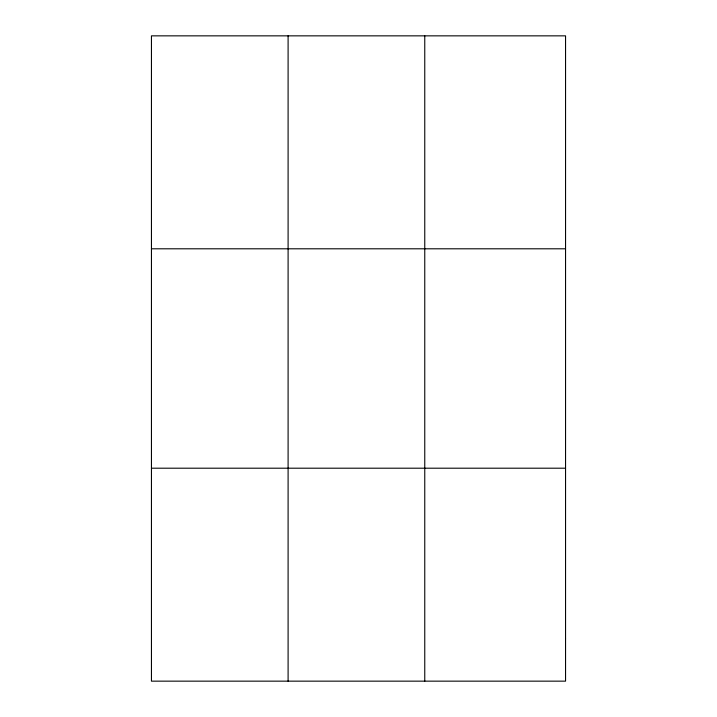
<?xml version="1.0" encoding="UTF-8"?>
<svg xmlns="http://www.w3.org/2000/svg" width="717" height="717" viewBox="0 0 717 717"><rect width="100%" height="100%" fill="white"/><g stroke="black" fill="none" stroke-linecap="round" stroke-linejoin="round"><path stroke-width="1.08" d="M288.1 35.85L288.1 681.15M424.76 35.85L424.76 681.15M151.448 248.799L565.552 248.799M151.448 468.201L565.552 468.201M565.552 638.56L565.552 681.15L151.448 681.15L151.448 35.85L565.552 35.85L565.552 638.56"/></g></svg>
